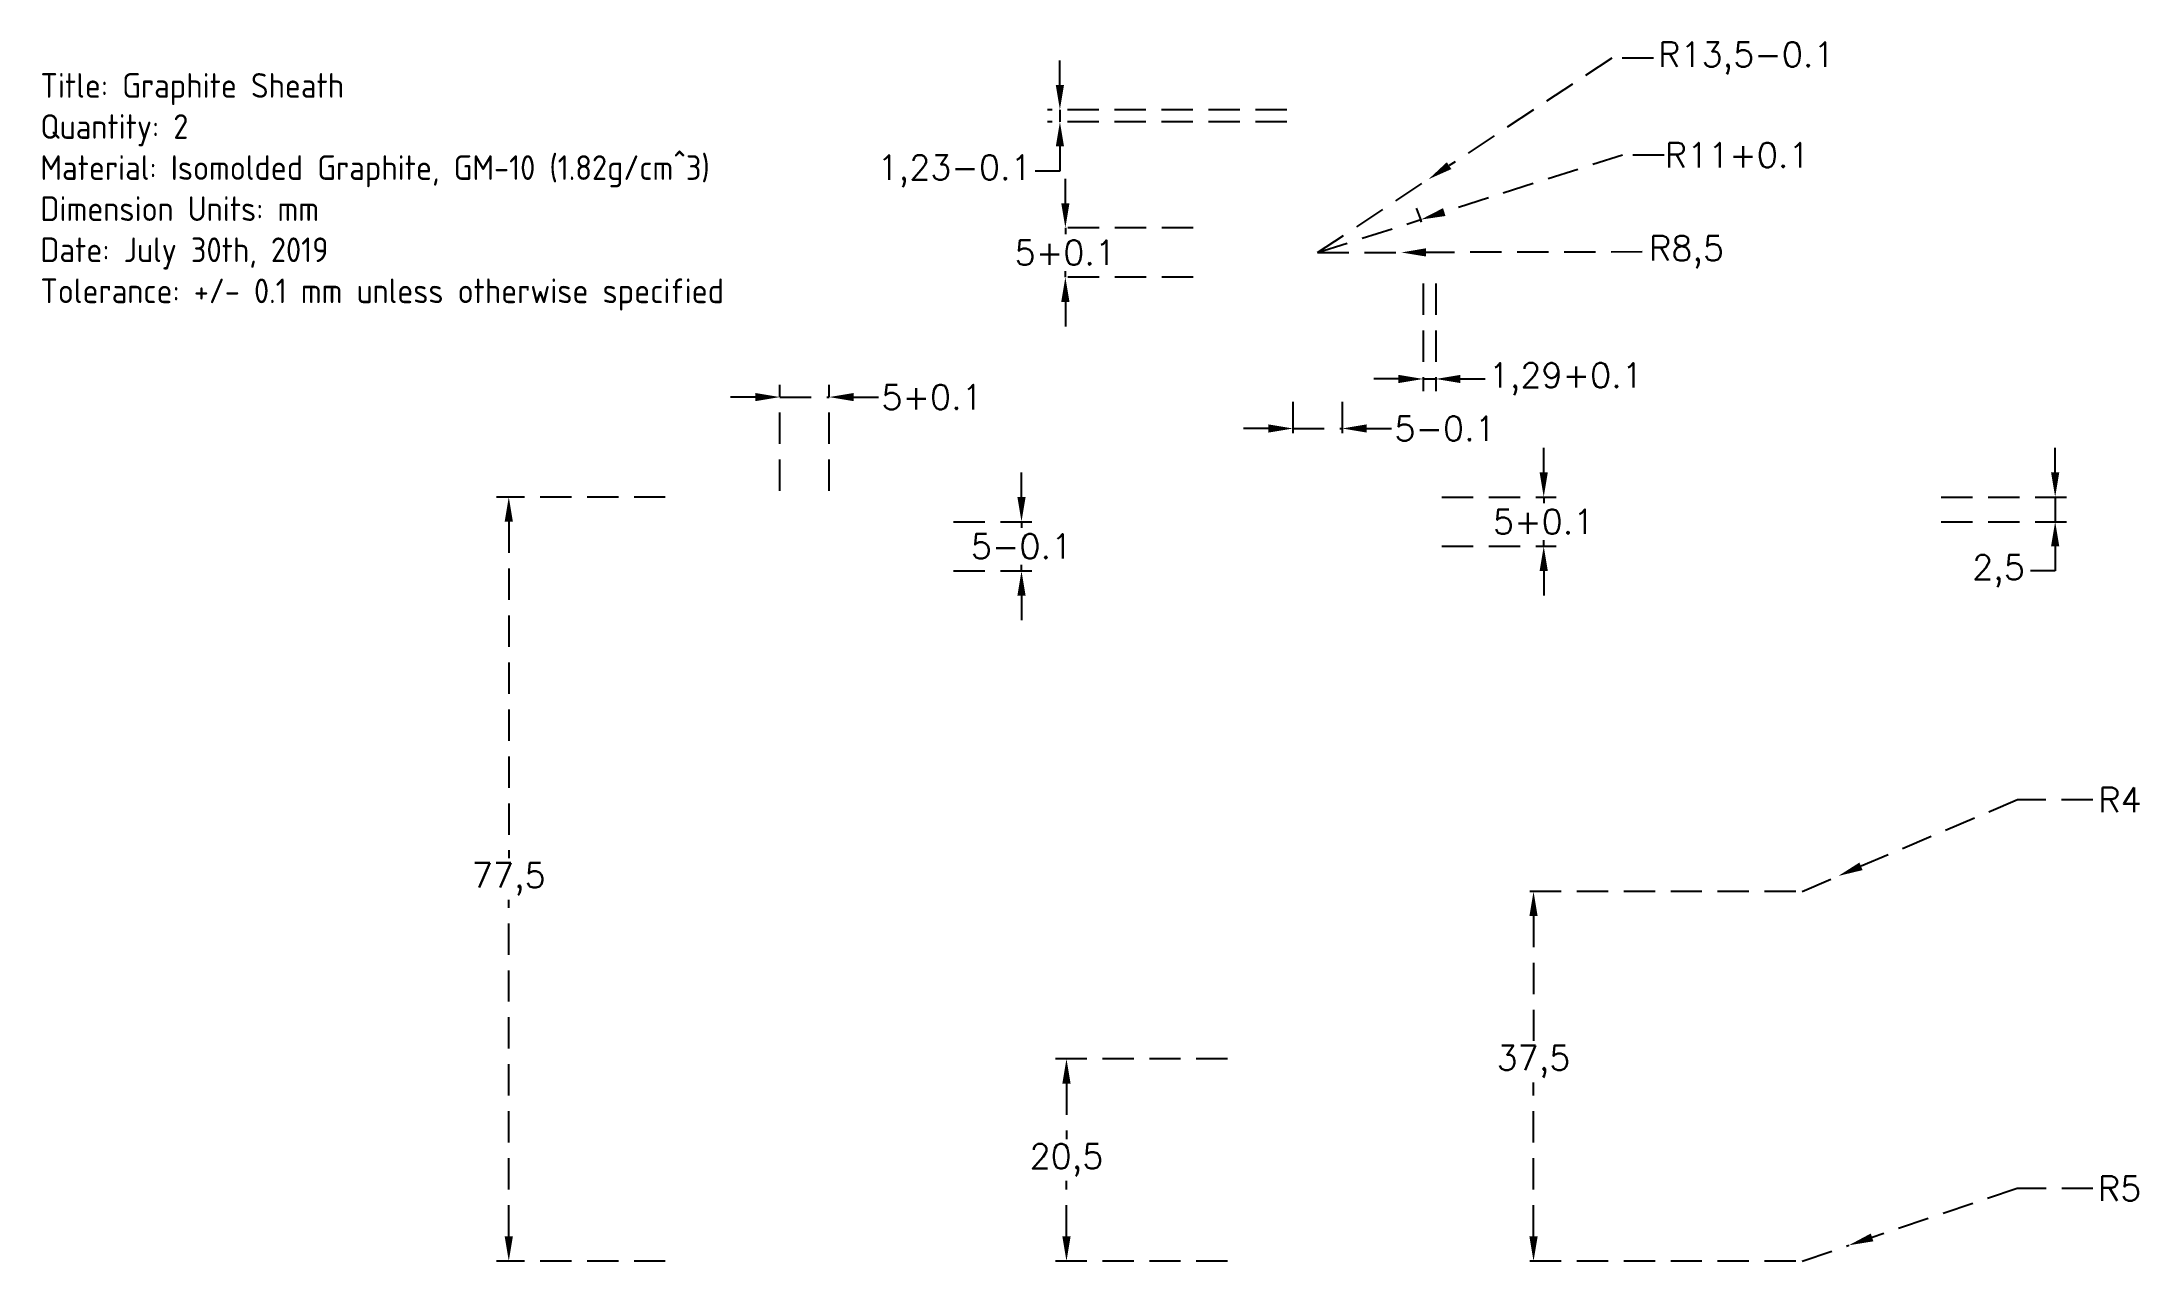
# Paper-space layout 'Sheath' of a CAD drawing. Header units: millimetres. Extents: x 12 to 225, y 48 to 172.
import ezdxf

# ---------------------------------------------------------------- set-up
doc = ezdxf.new("R2010")
doc.units = ezdxf.units.MM
doc.linetypes.add('HIDDEN2', pattern=[4.762499999999999, 3.175, -1.5875])
for name, color, linetype in [('Cell', 46, 'Continuous'), ('Heater', 11, 'Continuous'), ('Sheath', 46, 'Continuous')]:
    doc.layers.add(name, color=color, linetype=linetype)
doc.styles.add('ISO Proportional', font='isocp.shx')
doc.styles.get("Standard").update_dxf_attribs({"font": 'simplex.shx'})
doc.dimstyles.new('ISO-25', dxfattribs={"dimtxt": 2.5, "dimasz": 2.5, "dimexe": 1.25, "dimexo": 0.625, "dimtad": 0, "dimtih": 1, "dimtoh": 1, "dimtxsty": 'Standard', "dimcen": 0, "dimadec": 0, "dimazin": 0, "dimtp": 0.1, "dimtm": 0.1, "dimtfac": 1, "dimtmove": 0, "dimatfit": 3, "dimfxl": 1, "dimarcsym": 0})

# ---------------------------------------------------------------- blocks, each defined once
blk = doc.blocks.new('*D45')
at = {"layer": 'Defpoints', "color": 0, "lineweight": 5, "transparency": 16777216}
for p in [(152.5943265392591, 158.1191216200425), (141.3314103623325, 150.6762243890226)]:
    blk.add_point(p, dxfattribs=at)
at = {"layer": 'Sheath', "color": 0, "linetype": 'HIDDEN2', "lineweight": -2, "transparency": 16777216}
for p, q in [((171.1836938056131, 170.4035733534757), (154.6800517572085, 159.4974359220832)), ((175.4098842818036, 170.4035733534757), (171.1836938056131, 170.4035733534757)), ((141.3314103623325, 150.6762243890226), (152.5943265392591, 158.1191216200425))]:
    blk.add_line(p, q, dxfattribs=at)
at = {"layer": 'Sheath', "color": 0, "lineweight": 5, "transparency": 16777216}
blk.add_solid([(154.4503327068684, 159.8450567917415), (154.9097708075486, 159.149815052425), (152.5943265392591, 158.1191216200425)], dxfattribs=at)
at = {"layer": 'Sheath', "color": 0, "transparency": 16777216, "insert": (184.8444080913274, 170.4035733534757), "char_height": 2.5, "attachment_point": 5}
blk.add_mtext('R13,5-0.1', dxfattribs=at)
blk = doc.blocks.new('*D46')
at = {"layer": 'Defpoints', "color": 0, "lineweight": 5, "transparency": 16777216}
for p in [(151.8087723200704, 154.0265805501709), (141.3314103623324, 150.6762243890226)]:
    blk.add_point(p, dxfattribs=at)
at = {"layer": 'Sheath', "color": 0, "linetype": 'HIDDEN2', "lineweight": -2, "transparency": 16777216}
for p, q in [((172.2769714637091, 160.5717163758789), (154.189990946829, 154.7880251322501)), ((176.5031619398996, 160.5717163758789), (172.2769714637091, 160.5717163758789)), ((141.3314103623324, 150.6762243890226), (151.8087723200704, 154.0265805501709))]:
    blk.add_line(p, q, dxfattribs=at)
blk.add_arc((141.3314103623324, 150.6762243890226), 11, 16.39200080468748, 24.24365116432723, dxfattribs=at)
at = {"layer": 'Sheath', "color": 0, "lineweight": 5, "transparency": 16777216}
blk.add_solid([(154.0630835164825, 155.1848949033765), (154.3168983771756, 154.3911553611236), (151.8087723200704, 154.0265805501709)], dxfattribs=at)
at = {"layer": 'Sheath', "color": 0, "transparency": 16777216, "insert": (183.9138762256138, 160.5717163758789), "char_height": 2.5, "attachment_point": 5}
blk.add_mtext('R11+0.1', dxfattribs=at)
blk = doc.blocks.new('*D47')
at = {"layer": 'Defpoints', "color": 0, "lineweight": 5, "transparency": 16777216}
for p in [(141.3314103623326, 150.6762243890063), (149.8313945105281, 150.6926402479354)]:
    blk.add_point(p, dxfattribs=at)
at = {"layer": 'Sheath', "color": 0, "linetype": 'HIDDEN2', "lineweight": -2, "transparency": 16777216}
for p, q in [((141.3314103623326, 150.6762243890063), (149.8313945105281, 150.6926402479354)), ((174.2813138368876, 150.7398599155831), (152.3313898482327, 150.697468441738))]:
    blk.add_line(p, q, dxfattribs=at)
at = {"layer": 'Sheath', "color": 0, "lineweight": 5, "transparency": 16777216}
blk.add_solid([(152.3305851492656, 151.1141343313554), (152.3321945471998, 150.2808025521206), (149.8313945105281, 150.6926402479354)], dxfattribs=at)
at = {"layer": 'Sheath', "color": 0, "transparency": 16777216, "insert": (178.7753614559352, 150.7398599155831), "char_height": 2.5, "attachment_point": 5}
blk.add_mtext('R8,5', dxfattribs=at)
blk = doc.blocks.new('*D48')
at = {"layer": 'Defpoints', "color": 0, "lineweight": 5, "transparency": 16777216}
for p in [(194.1683975992839, 87.44564434529156), (190.4861041062741, 85.88336567894)]:
    blk.add_point(p, dxfattribs=at)
at = {"layer": 'Sheath', "color": 0, "linetype": 'HIDDEN2', "lineweight": -2, "transparency": 16777216}
for p, q in [((212.3627682051438, 95.16493046389876), (196.4698310324151, 88.42206851176128)), ((219.9818158241912, 95.16493046389874), (212.3627682051438, 95.16493046389876)), ((190.4861041062741, 85.88336567894), (194.1683975992839, 87.44564434529156))]:
    blk.add_line(p, q, dxfattribs=at)
at = {"layer": 'Sheath', "color": 0, "lineweight": 5, "transparency": 16777216}
blk.add_solid([(196.3070936713368, 88.80564075061648), (196.6325683934934, 88.03849627290609), (194.1683975992839, 87.44564434529156)], dxfattribs=at)
at = {"layer": 'Sheath', "color": 0, "transparency": 16777216, "insert": (222.7496729670484, 95.16493046389874), "char_height": 2.5, "attachment_point": 5}
blk.add_mtext('R4', dxfattribs=at)
blk = doc.blocks.new('*D49')
at = {"layer": 'Defpoints', "color": 0, "lineweight": 5, "transparency": 16777216}
for p in [(195.2244520728014, 49.97962961329004), (190.4861041062741, 48.38336567893995)]:
    blk.add_point(p, dxfattribs=at)
at = {"layer": 'Sheath', "color": 0, "linetype": 'HIDDEN2', "lineweight": -2, "transparency": 16777216}
for p, q in [((212.3242986733639, 55.74025939485536), (197.5936260560651, 50.77776158046508)), ((220.0028701019353, 55.74025939485536), (212.3242986733639, 55.74025939485536)), ((190.4861041062741, 48.38336567893995), (195.2244520728014, 49.97962961329004))]:
    blk.add_line(p, q, dxfattribs=at)
at = {"layer": 'Sheath', "color": 0, "lineweight": 5, "transparency": 16777216}
blk.add_solid([(197.4606040615359, 51.17262391100903), (197.7266480505943, 50.38289924992115), (195.2244520728014, 49.97962961329004)], dxfattribs=at)
at = {"layer": 'Sheath', "color": 0, "transparency": 16777216, "insert": (222.7112034352687, 55.74025939485534), "char_height": 2.5, "attachment_point": 5}
blk.add_mtext('R5', dxfattribs=at)
blk = doc.blocks.new('*D50')
at = {"layer": 'Defpoints', "color": 0, "lineweight": 5, "transparency": 16777216}
for p in [(75.78526548083349, 125.8833656789401), (59.28080587476819, 48.38336567894002), (75.78526548083349, 48.38336567894002)]:
    blk.add_point(p, dxfattribs=at)
at = {"layer": 'Sheath', "color": 0, "linetype": 'HIDDEN2', "lineweight": -2, "transparency": 16777216}
for p, q in [((75.16026548083349, 125.8833656789401), (58.03080587476818, 125.8833656789401)), ((59.28080587476818, 123.3833656789401), (59.28080587476818, 89.24646091703526)), ((59.28080587476819, 50.88336567894002), (59.28080587476818, 85.02027044084478)), ((75.16026548083349, 48.38336567894002), (58.03080587476819, 48.38336567894002))]:
    blk.add_line(p, q, dxfattribs=at)
at = {"layer": 'Sheath', "color": 0, "lineweight": 5, "transparency": 16777216}
for points in [[(58.86413920810151, 123.3833656789401), (59.69747254143484, 123.3833656789401), (59.28080587476818, 125.8833656789401)], [(58.86413920810153, 50.88336567894002), (59.69747254143486, 50.88336567894002), (59.28080587476819, 48.38336567894002)]]:
    blk.add_solid(points, dxfattribs=at)
at = {"layer": 'Sheath', "color": 0, "transparency": 16777216, "insert": (59.2808058747682, 87.13336567894), "char_height": 2.5, "attachment_point": 5}
blk.add_mtext('77,5', dxfattribs=at)
blk = doc.blocks.new('*D51')
at = {"layer": 'Defpoints', "color": 0, "lineweight": 5, "transparency": 16777216}
for p in [(103.7852654808335, 123.3833656789401), (103.7852654808335, 118.3833656789401), (111.2996050064258, 118.3833656789401)]:
    blk.add_point(p, dxfattribs=at)
at = {"layer": 'Sheath', "color": 0, "linetype": 'HIDDEN2', "lineweight": -2, "transparency": 16777216}
for p, q in [((111.2996050064258, 125.8833656789401), (111.2996050064258, 128.38336567894)), ((104.4102654808335, 123.3833656789401), (112.5496050064258, 123.3833656789401)), ((111.2996050064258, 123.3833656789401), (111.2996050064258, 122.7583656789401)), ((104.4102654808335, 118.3833656789401), (112.5496050064258, 118.3833656789401)), ((111.2996050064258, 118.3833656789401), (111.2996050064258, 119.0083656789401)), ((111.2996050064258, 115.8833656789401), (111.2996050064258, 113.3833656789401))]:
    blk.add_line(p, q, dxfattribs=at)
at = {"layer": 'Sheath', "color": 0, "lineweight": 5, "transparency": 16777216}
for points in [[(110.8829383397592, 125.8833656789401), (111.7162716730925, 125.8833656789401), (111.2996050064258, 123.3833656789401)], [(110.8829383397592, 115.8833656789401), (111.7162716730925, 115.8833656789401), (111.2996050064258, 118.3833656789401)]]:
    blk.add_solid(points, dxfattribs=at)
at = {"layer": 'Sheath', "color": 0, "transparency": 16777216, "insert": (111.2996050064259, 120.88336567894), "char_height": 2.5, "attachment_point": 5}
blk.add_mtext('5-0.1', dxfattribs=at)
blk = doc.blocks.new('*D52')
at = {"layer": 'Defpoints', "color": 0, "lineweight": 5, "transparency": 16777216}
for p in [(138.8314103623325, 136.1762243890217), (143.8314103623325, 136.1762243890217), (143.8314103623325, 132.8351550534463)]:
    blk.add_point(p, dxfattribs=at)
at = {"layer": 'Sheath', "color": 0, "linetype": 'HIDDEN2', "lineweight": -2, "transparency": 16777216}
for p, q in [((138.8314103623325, 135.5512243890217), (138.8314103623325, 131.5851550534463)), ((143.8314103623325, 135.5512243890217), (143.8314103623325, 131.5851550534463)), ((136.3314103623325, 132.8351550534463), (133.8314103623325, 132.8351550534463)), ((138.8314103623325, 132.8351550534463), (143.8314103623325, 132.8351550534463)), ((146.3314103623325, 132.8351550534463), (148.8314103623325, 132.8351550534463))]:
    blk.add_line(p, q, dxfattribs=at)
at = {"layer": 'Sheath', "color": 0, "lineweight": 5, "transparency": 16777216}
for points in [[(136.3314103623325, 133.2518217201129), (136.3314103623325, 132.4184883867796), (138.8314103623325, 132.8351550534463)], [(146.3314103623325, 133.2518217201129), (146.3314103623325, 132.4184883867796), (143.8314103623325, 132.8351550534463)]]:
    blk.add_solid(points, dxfattribs=at)
at = {"layer": 'Sheath', "color": 0, "transparency": 16777216, "insert": (154.277838933761, 132.8351550534463), "char_height": 2.5, "attachment_point": 5}
blk.add_mtext('5-0.1', dxfattribs=at)
blk = doc.blocks.new('*D53')
at = {"layer": 'Defpoints', "color": 0, "transparency": 16777216}
for p in [(190.4861041062741, 85.88336567894002), (163.2456993093692, 48.38336567894001), (190.4861041062742, 48.38336567894002)]:
    blk.add_point(p, dxfattribs=at)
at = {"layer": 'Sheath', "color": 0, "linetype": 'HIDDEN2', "lineweight": -2, "transparency": 16777216}
for p, q in [((189.8611041062741, 85.88336567894002), (161.9956993093691, 85.88336567894002)), ((163.2456993093691, 83.38336567894002), (163.2456993093691, 70.7345561551305)), ((163.2456993093692, 50.88336567894001), (163.2456993093691, 66.50836567894002)), ((189.8611041062742, 48.38336567894002), (161.9956993093692, 48.38336567894001))]:
    blk.add_line(p, q, dxfattribs=at)
at = {"layer": 'Sheath', "color": 0, "transparency": 16777216}
for points in [[(162.8290326427025, 83.38336567894002), (163.6623659760358, 83.38336567894002), (163.2456993093691, 85.88336567894002)], [(162.8290326427025, 50.88336567894001), (163.6623659760358, 50.88336567894001), (163.2456993093692, 48.38336567894001)]]:
    blk.add_solid(points, dxfattribs=at)
at = {"layer": 'Sheath', "color": 0, "transparency": 16777216, "insert": (163.2456993093691, 68.6214609170352), "char_height": 2.5, "attachment_point": 5}
blk.add_mtext('37,5', dxfattribs=at)
blk = doc.blocks.new('*D54')
at = {"layer": 'Defpoints', "color": 0, "lineweight": 5, "transparency": 16777216}
for p in [(132.8314103623332, 68.88336567894002), (115.8610279181564, 48.38336567894002), (132.8314103623325, 48.38336567894002)]:
    blk.add_point(p, dxfattribs=at)
at = {"layer": 'Sheath', "color": 0, "linetype": 'HIDDEN2', "lineweight": -2, "transparency": 16777216}
for p, q in [((132.2064103623332, 68.88336567894002), (114.6110279181564, 68.88336567894002)), ((115.8610279181564, 66.38336567894002), (115.8610279181564, 60.74646091703526)), ((115.8610279181564, 50.88336567894002), (115.8610279181564, 56.52027044084478)), ((132.2064103623325, 48.38336567894002), (114.6110279181564, 48.38336567894002))]:
    blk.add_line(p, q, dxfattribs=at)
at = {"layer": 'Sheath', "color": 0, "lineweight": 5, "transparency": 16777216}
for points in [[(115.4443612514898, 66.38336567894002), (116.2776945848231, 66.38336567894002), (115.8610279181564, 68.88336567894002)], [(115.4443612514898, 50.88336567894002), (116.2776945848231, 50.88336567894002), (115.8610279181564, 48.38336567894002)]]:
    blk.add_solid(points, dxfattribs=at)
at = {"layer": 'Sheath', "color": 0, "transparency": 16777216, "insert": (115.8610279181564, 58.63336567893997), "char_height": 2.5, "attachment_point": 5}
blk.add_mtext('20,5', dxfattribs=at)
blk = doc.blocks.new('*D59')
at = {"layer": 'Cell', "color": 0, "linetype": 'HIDDEN2', "lineweight": -2, "transparency": 16777216}
for p, q in [((216.166153079831, 128.3833656789401), (216.166153079831, 130.8833656789401)), ((204.6111041062778, 125.8833656789401), (217.416153079831, 125.8833656789401)), ((216.166153079831, 125.8833656789401), (216.166153079831, 123.3833656789401)), ((204.6111041062778, 123.3833656789401), (217.416153079831, 123.3833656789401)), ((216.166153079831, 120.8833656789401), (216.166153079831, 118.3833656789401)), ((216.166153079831, 118.3833656789401), (213.666153079831, 118.3833656789401))]:
    blk.add_line(p, q, dxfattribs=at)
at = {"layer": 'Cell', "color": 0, "lineweight": 5, "transparency": 16777216}
for points in [[(215.7494864131644, 128.3833656789401), (216.5828197464977, 128.3833656789401), (216.166153079831, 125.8833656789401)], [(215.7494864131644, 120.8833656789401), (216.5828197464977, 120.8833656789401), (216.166153079831, 123.3833656789401)]]:
    blk.add_solid(points, dxfattribs=at)
at = {"layer": 'Defpoints', "color": 0, "lineweight": 5, "transparency": 16777216}
for p in [(203.9861041062778, 125.8833656789401), (203.9861041062778, 123.3833656789401), (216.166153079831, 123.3833656789401)]:
    blk.add_point(p, dxfattribs=at)
at = {"layer": 'Cell', "color": 0, "transparency": 16777216, "insert": (210.4221054607834, 118.38336567894), "char_height": 2.5, "attachment_point": 5}
blk.add_mtext('2,5', dxfattribs=at)
blk = doc.blocks.new('*D60')
at = {"layer": 'Cell', "color": 0, "linetype": 'HIDDEN2', "lineweight": -2, "transparency": 16777216}
for p, q in [((164.2810055464175, 128.38336567894), (164.2810055464175, 130.88336567894)), ((153.9564103623325, 125.8833656789401), (165.5310055464175, 125.8833656789401)), ((164.2810055464175, 125.8833656789401), (164.2810055464175, 125.2583656789401)), ((164.2810055464175, 120.8833656789401), (164.2810055464175, 121.5083656789401)), ((153.9564103623325, 120.8833656789401), (165.5310055464175, 120.8833656789401)), ((164.2810055464175, 118.3833656789401), (164.2810055464175, 115.8833656789401))]:
    blk.add_line(p, q, dxfattribs=at)
at = {"layer": 'Cell', "color": 0, "lineweight": 5, "transparency": 16777216}
for points in [[(163.8643388797508, 128.38336567894), (164.6976722130841, 128.38336567894), (164.2810055464175, 125.8833656789401)], [(163.8643388797508, 118.3833656789401), (164.6976722130841, 118.3833656789401), (164.2810055464175, 120.8833656789401)]]:
    blk.add_solid(points, dxfattribs=at)
at = {"layer": 'Defpoints', "color": 0, "lineweight": 5, "transparency": 16777216}
for p in [(153.3314103623325, 125.8833656789401), (153.3314103623325, 120.8833656789401), (164.2810055464175, 120.8833656789401)]:
    blk.add_point(p, dxfattribs=at)
at = {"layer": 'Cell', "color": 0, "transparency": 16777216, "insert": (164.2810055464175, 123.38336567894), "char_height": 2.5, "attachment_point": 5}
blk.add_mtext('5+0.1', dxfattribs=at)
blk = doc.blocks.new('*D61')
at = {"layer": 'Cell', "color": 0, "linetype": 'HIDDEN2', "lineweight": -2, "transparency": 16777216}
for p, q in [((86.78526548083755, 126.50836567894), (86.78526548083755, 137.273139875442)), ((91.78526548083755, 126.50836567894), (91.78526548083755, 137.273139875442)), ((84.28526548083755, 136.023139875442), (81.78526548083755, 136.023139875442)), ((86.78526548083755, 136.023139875442), (91.78526548083755, 136.023139875442)), ((94.28526548083755, 136.023139875442), (96.78526548083755, 136.023139875442))]:
    blk.add_line(p, q, dxfattribs=at)
at = {"layer": 'Cell', "color": 0, "lineweight": 5, "transparency": 16777216}
for points in [[(84.28526548083755, 136.4398065421087), (84.28526548083755, 135.6064732087754), (86.78526548083755, 136.023139875442)], [(94.28526548083755, 136.4398065421087), (94.28526548083755, 135.6064732087754), (91.78526548083755, 136.023139875442)]]:
    blk.add_solid(points, dxfattribs=at)
at = {"layer": 'Defpoints', "color": 0, "lineweight": 5, "transparency": 16777216}
for p in [(91.78526548083755, 136.023139875442), (86.78526548083755, 125.88336567894), (91.78526548083755, 125.88336567894)]:
    blk.add_point(p, dxfattribs=at)
at = {"layer": 'Cell', "color": 0, "transparency": 16777216, "insert": (102.2316940522661, 136.023139875442), "char_height": 2.5, "attachment_point": 5}
blk.add_mtext('5+0.1', dxfattribs=at)
blk = doc.blocks.new('*D63')
at = {"layer": 'Defpoints', "color": 0, "lineweight": 5, "transparency": 16777216}
for p in [(115.1956189210625, 163.9427235504446), (138.8314103623325, 165.1762243890226), (138.8314103623325, 163.9427235504446)]:
    blk.add_point(p, dxfattribs=at)
at = {"layer": 'Heater', "color": 0, "linetype": 'HIDDEN2', "lineweight": -2, "transparency": 16777216}
for p, q in [((115.1956189210625, 167.6762243890226), (115.1956189210625, 170.1762243890226)), ((138.2064103623325, 165.1762243890226), (113.9456189210625, 165.1762243890226)), ((138.2064103623325, 163.9427235504446), (113.9456189210625, 163.9427235504446)), ((115.1956189210625, 165.1762243890226), (115.1956189210625, 163.9427235504446)), ((115.1956189210625, 161.4427235504446), (115.1956189210625, 158.9427235504446)), ((115.1956189210625, 158.9427235504446), (112.6956189210625, 158.9427235504446))]:
    blk.add_line(p, q, dxfattribs=at)
at = {"layer": 'Heater', "color": 0, "lineweight": 5, "transparency": 16777216}
for points in [[(114.7789522543958, 167.6762243890226), (115.6122855877291, 167.6762243890226), (115.1956189210625, 165.1762243890226)], [(114.7789522543958, 161.4427235504446), (115.6122855877291, 161.4427235504446), (115.1956189210625, 163.9427235504446)]]:
    blk.add_solid(points, dxfattribs=at)
at = {"layer": 'Heater', "color": 0, "transparency": 16777216, "insert": (104.5110951115387, 158.9427235504445), "char_height": 2.5, "attachment_point": 5}
blk.add_mtext('1,23-0.1', dxfattribs=at)
blk = doc.blocks.new('*D64')
at = {"layer": 'Defpoints', "color": 0, "lineweight": 5, "transparency": 16777216}
for p in [(152.0435530051473, 148.1762243890225), (153.3314103623325, 148.1762243890225), (152.0435530051473, 137.8580514945853)]:
    blk.add_point(p, dxfattribs=at)
at = {"layer": 'Heater', "color": 0, "linetype": 'HIDDEN2', "lineweight": -2, "transparency": 16777216}
for p, q in [((152.0435530051473, 147.5512243890225), (152.0435530051473, 136.6080514945853)), ((153.3314103623325, 147.5512243890225), (153.3314103623325, 136.6080514945853)), ((149.5435530051473, 137.8580514945853), (147.0435530051473, 137.8580514945853)), ((152.0435530051473, 137.8580514945853), (153.3314103623325, 137.8580514945853)), ((155.8314103623325, 137.8580514945853), (158.3314103623325, 137.8580514945853))]:
    blk.add_line(p, q, dxfattribs=at)
at = {"layer": 'Heater', "color": 0, "lineweight": 5, "transparency": 16777216}
for points in [[(149.5435530051473, 138.2747181612519), (149.5435530051473, 137.4413848279186), (152.0435530051473, 137.8580514945853)], [(155.8314103623325, 138.2747181612519), (155.8314103623325, 137.4413848279186), (153.3314103623325, 137.8580514945853)]]:
    blk.add_solid(points, dxfattribs=at)
at = {"layer": 'Heater', "color": 0, "transparency": 16777216, "insert": (166.5159341718563, 137.8580514945853), "char_height": 2.5, "attachment_point": 5}
blk.add_mtext('1,29+0.1', dxfattribs=at)
blk = doc.blocks.new('*D65')
at = {"layer": 'Defpoints', "color": 0, "lineweight": 5, "transparency": 16777216}
for p in [(129.3314103623325, 153.1762243890226), (115.7486773137824, 148.1762243890226), (129.3314103623325, 148.1762243890226)]:
    blk.add_point(p, dxfattribs=at)
at = {"layer": 'Heater', "color": 0, "linetype": 'HIDDEN2', "lineweight": -2, "transparency": 16777216}
for p, q in [((115.7486773137824, 155.6762243890226), (115.7486773137824, 158.1762243890226)), ((128.7064103623325, 153.1762243890226), (114.4986773137824, 153.1762243890226)), ((115.7486773137824, 153.1762243890226), (115.7486773137824, 152.5512243890226)), ((128.7064103623325, 148.1762243890226), (114.4986773137824, 148.1762243890226)), ((115.7486773137824, 148.1762243890226), (115.7486773137824, 148.8012243890226)), ((115.7486773137824, 145.6762243890226), (115.7486773137824, 143.1762243890226))]:
    blk.add_line(p, q, dxfattribs=at)
at = {"layer": 'Heater', "color": 0, "lineweight": 5, "transparency": 16777216}
for points in [[(115.3320106471157, 155.6762243890226), (116.165343980449, 155.6762243890226), (115.7486773137824, 153.1762243890226)], [(115.3320106471157, 145.6762243890226), (116.165343980449, 145.6762243890226), (115.7486773137824, 148.1762243890226)]]:
    blk.add_solid(points, dxfattribs=at)
at = {"layer": 'Heater', "color": 0, "transparency": 16777216, "insert": (115.7486773137824, 150.6762243890225), "char_height": 2.5, "attachment_point": 5}
blk.add_mtext('5+0.1', dxfattribs=at)

psp = doc.layouts.new('Sheath')

# ---------------------------------------------------------------- texts
at = {"layer": 'Sheath', "insert": (11.75956368016818, 168.8851112333115), "char_height": 2.5, "attachment_point": 1, "style": 'ISO Proportional'}
psp.add_mtext_dynamic_manual_height_columns('Title: Graphite Sheath\\PQuantity: 2\\PMaterial: Isomolded Graphite, GM-10 (1.82g/cm^ 3)\\PDimension Units: mm\\PDate: July 30th, 2019\\PTolerance: +/- 0.1 mm unless otherwise specified', width=86.16091556132506, gutter_width=12.5, heights=[0], dxfattribs=at)

# ---------------------------------------------------------------- dimensions: what is measured, and where the dimension line sits
at = {"layer": 'Cell'}
dim = psp.add_linear_dim(base=(91.78526548083755, 136.023139875442), p1=(86.78526548083755, 125.88336567894), p2=(91.78526548083755, 125.88336567894), text='<>+0.1', dimstyle='ISO-25', override={"dimlfac": -1}, dxfattribs=at)
dim.commit()
dim.dimension.update_dxf_attribs({"geometry": '*D61', "text_midpoint": (102.2316940522661, 136.023139875442)})
dim = psp.add_linear_dim(base=(164.2810055464175, 120.8833656789401), p1=(153.3314103623325, 125.88336567894), p2=(153.3314103623325, 120.88336567894), angle=90, text='<>+0.1', dimstyle='ISO-25', override={"dimlfac": -1}, dxfattribs=at)
dim.commit()
dim.dimension.update_dxf_attribs({"geometry": '*D60', "text_midpoint": (164.2810055464175, 123.38336567894)})
dim = psp.add_linear_dim(base=(216.166153079831, 123.3833656789401), p1=(203.9861041062777, 125.88336567894), p2=(203.9861041062777, 123.38336567894), angle=90, dimstyle='ISO-25', override={"dimlfac": -1}, dxfattribs=at)
dim.commit()
dim.dimension.update_dxf_attribs({"geometry": '*D59', "text_midpoint": (210.4221054607834, 118.38336567894)})
at = {"layer": 'Heater'}
for base, p1, p2, text, picture, middle in [((115.1956189210625, 163.9427235504446), (138.8314103623325, 165.1762243890225), (138.8314103623325, 163.9427235504445), '<>-0.1', '*D63', (104.5110951115387, 158.9427235504445)), ((115.7486773137824, 148.1762243890226), (129.3314103623325, 153.1762243890225), (129.3314103623325, 148.1762243890225), '<>+0.1', '*D65', (115.7486773137824, 150.6762243890225))]:
    dim = psp.add_linear_dim(base=base, p1=p1, p2=p2, angle=90, text=text, dimstyle='ISO-25', override={"dimlfac": -1}, dxfattribs=at)
    dim.commit()
    dim.dimension.update_dxf_attribs({"geometry": picture, "text_midpoint": middle})
dim = psp.add_linear_dim(base=(152.0435530051473, 137.8580514945853), p1=(153.3314103623325, 148.1762243890225), p2=(152.0435530051473, 148.1762243890225), text='<>+0.1', dimstyle='ISO-25', override={"dimlfac": -1}, dxfattribs=at)
dim.commit()
dim.dimension.update_dxf_attribs({"geometry": '*D64', "text_midpoint": (166.5159341718563, 137.8580514945853), "dimtype": 160})
at = {"layer": 'Sheath'}
for center, mpoint, text, picture, middle in [((141.3314103623325, 150.6762243890226), (152.5943265392591, 158.1191216200425), '<>-0.1', '*D45', (184.8444080913274, 170.4035733534757)), ((141.3314103623324, 150.6762243890226), (151.8087723200704, 154.0265805501709), '<>+0.1', '*D46', (183.9138762256138, 160.5717163758789))]:
    dim = psp.add_radius_dim(center=center, mpoint=mpoint, text=text, dimstyle='ISO-25', override={"dimlfac": -1}, dxfattribs=at)
    dim.commit()
    dim.dimension.update_dxf_attribs({"geometry": picture, "text_midpoint": middle, "dimtype": 164})
for center, mpoint, picture, middle in [((141.3314103623326, 150.6762243890063), (149.8313945105281, 150.6926402479354), '*D47', (174.2813138368876, 150.7398599155831)), ((190.4861041062741, 85.88336567894), (194.1683975992839, 87.44564434529156), '*D48', (222.7496729670484, 95.16493046389874)), ((190.4861041062741, 48.38336567893995), (195.2244520728014, 49.97962961329004), '*D49', (222.7112034352687, 55.74025939485534))]:
    dim = psp.add_radius_dim(center=center, mpoint=mpoint, dimstyle='ISO-25', override={"dimlfac": -1}, dxfattribs=at)
    dim.commit()
    dim.dimension.update_dxf_attribs({"geometry": picture, "text_midpoint": middle, "dimtype": 164})
dim = psp.add_linear_dim(base=(143.8314103623325, 132.8351550534463), p1=(138.8314103623325, 136.1762243890217), p2=(143.8314103623325, 136.1762243890217), text='<>-0.1', dimstyle='ISO-25', override={"dimlfac": -1}, dxfattribs=at)
dim.commit()
dim.dimension.update_dxf_attribs({"geometry": '*D52', "text_midpoint": (154.277838933761, 132.8351550534463)})
dim = psp.add_linear_dim(base=(111.2996050064258, 118.3833656789401), p1=(103.7852654808335, 123.38336567894), p2=(103.7852654808335, 118.38336567894), angle=90, text='<>-0.1', dimstyle='ISO-25', override={"dimlfac": -1}, dxfattribs=at)
dim.commit()
dim.dimension.update_dxf_attribs({"geometry": '*D51', "text_midpoint": (111.2996050064259, 120.88336567894)})
for base, p1, p2, picture, middle in [((59.28080587476819, 48.38336567894002), (75.78526548083346, 125.88336567894), (75.78526548083346, 48.38336567893999), '*D50', (59.2808058747682, 87.13336567894)), ((115.8610279181564, 48.38336567894002), (132.8314103623331, 68.88336567894), (132.8314103623325, 48.38336567894), '*D54', (115.8610279181564, 58.63336567893997))]:
    dim = psp.add_linear_dim(base=base, p1=p1, p2=p2, angle=90, dimstyle='ISO-25', override={"dimlfac": -1}, dxfattribs=at)
    dim.commit()
    dim.dimension.update_dxf_attribs({"geometry": picture, "text_midpoint": middle})
dim = psp.add_linear_dim(base=(163.2456993093692, 48.38336567894001), p1=(190.4861041062741, 85.88336567894), p2=(190.4861041062741, 48.38336567893999), angle=90, dimstyle='ISO-25', dxfattribs=at)
dim.commit()
dim.dimension.update_dxf_attribs({"geometry": '*D53', "text_midpoint": (163.2456993093691, 68.6214609170352), "dimtype": 160})

doc.saveas('drawing.dxf')
